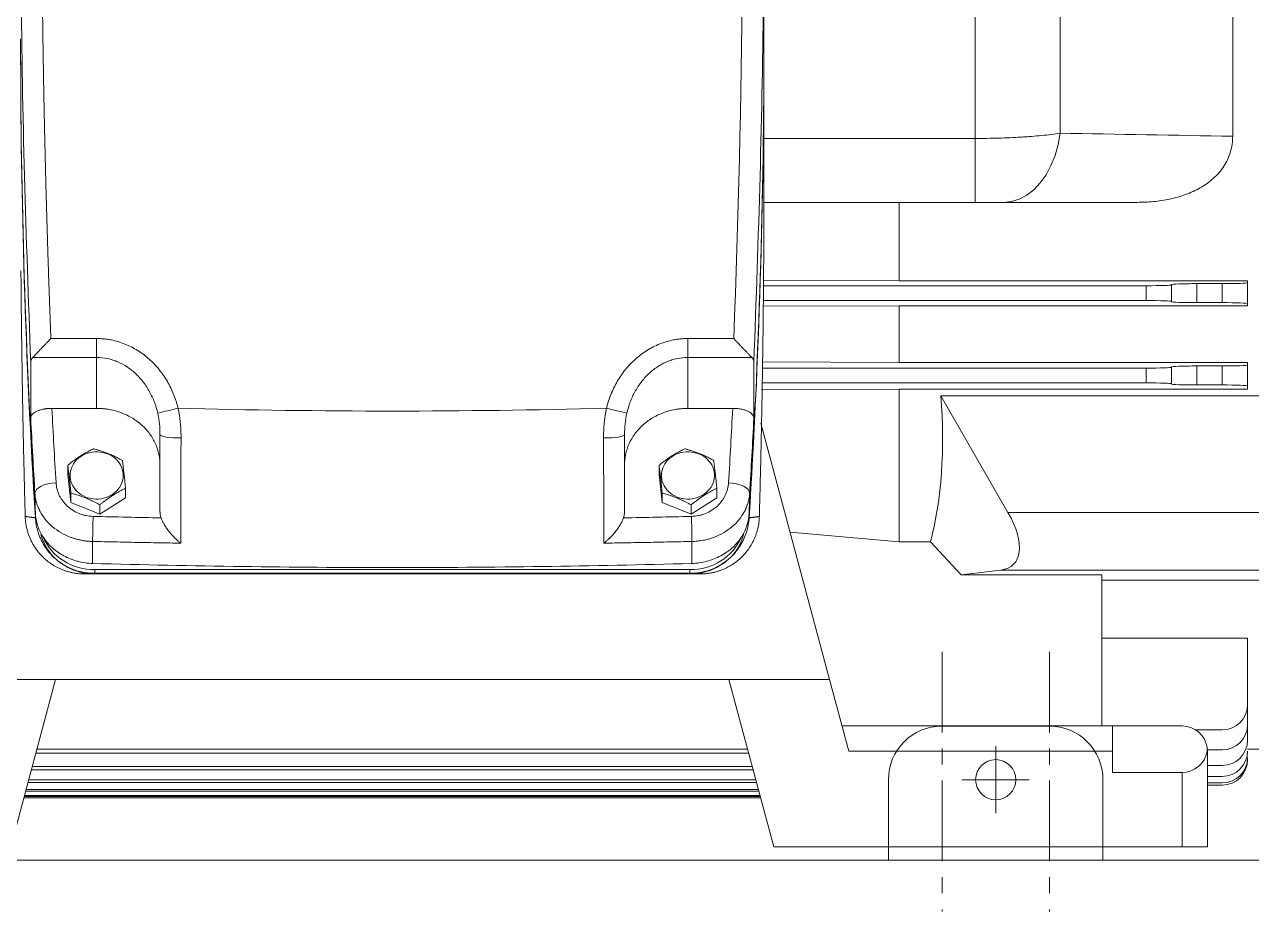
# Model space of a CAD drawing. Header units: millimetres. Extents: x -1229 to 6348, y -522 to 5252.
# Drawn here: x 664.9 to 955.4, y 1351 to 1561 of the extents above; entities that cross this region are included whole.
import ezdxf

# ---------------------------------------------------------------- set-up
doc = ezdxf.new("R2010")
doc.units = ezdxf.units.MM
doc.header["$LTSCALE"] = 25.4
doc.linetypes.add('CENTERX2', pattern=[0.8, 0.5, -0.1, 0.1, -0.1])
doc.layers.add('Centerline', color=5, linetype='CENTERX2', lineweight=5)

# ---------------------------------------------------------------- blocks, each defined once
blk = doc.blocks.new('HHI 365TS FRONT VIEW')
at = {"color": 7, "linetype": 'Continuous', "lineweight": 5}
for p, q in [((-261.66, 60.87), (-261.66, -60.87)), ((-241.59, 59.66), (-241.59, -59.66)), ((-200.72, 60.37), (-200.72, -60.37)), ((-311.7, -37.28), (-311.7, 2)), ((-311.7, -37.28), (-311.7, -38.2)), ((-311.7, -73.83), (-311.7, -38.2)), ((-311.7, -38.21), (-311.7, -38.2)), ((-261.66, -60.87), (-311.7, -60.87)), ((-261.66, -60.87), (-261.66, -76)), ((-311.71, -73.83), (-311.71, -79.69)), ((-311.71, -76), (-261.66, -76)), ((-279.7, -76), (-279.7, -94.6)), ((-311.84, -95.75), (-221.2, -95.75)), ((-279.7, -94.6), (-311.82, -94.49)), ((-197.2, -94.6), (-279.7, -94.6)), ((-221.2, -95.75), (-221.2, -99.25)), ((-215.2, -95.54), (-215.2, -95.46)), ((-215.2, -99.46), (-215.2, -95.54)), ((-209.2, -95.25), (-203.2, -95.25)), ((-209.2, -99.75), (-209.2, -95.25)), ((-203.2, -95.25), (-203.2, -99.75)), ((-197.2, -95.04), (-197.2, -94.6)), ((-197.2, -99.96), (-197.2, -95.04)), ((-311.93, -100.62), (-279.7, -100.51)), ((-221.2, -99.25), (-311.9, -99.25)), ((-279.7, -100.51), (-197.2, -100.51)), ((-279.7, -100.51), (-279.7, -113.91)), ((-215.2, -99.54), (-215.2, -99.46)), ((-203.2, -99.75), (-209.2, -99.75)), ((-197.2, -100.51), (-197.2, -99.96)), ((-480.53, -108.25), (-469.7, -108.25)), ((-469.7, -108.25), (-469.7, -112.75)), ((-329.7, -108.25), (-329.7, -112.75)), ((-329.7, -108.25), (-318.87, -108.25)), ((-484.82, -112.75), (-469.7, -112.75)), ((-469.7, -112.75), (-469.7, -124.79)), ((-329.7, -112.75), (-329.7, -124.79)), ((-314.58, -112.75), (-329.7, -112.75)), ((-485.31, -127.09), (-485.31, -113.86)), ((-314.09, -113.86), (-314.09, -127.09)), ((-312.18, -115.25), (-221.2, -115.25)), ((-279.7, -113.91), (-312.15, -113.8)), ((-197.2, -113.91), (-279.7, -113.91)), ((-221.2, -115.25), (-221.2, -118.75)), ((-215.2, -115.04), (-215.2, -114.96)), ((-215.2, -118.96), (-215.2, -115.04)), ((-209.2, -114.75), (-203.2, -114.75)), ((-209.2, -119.25), (-209.2, -114.75)), ((-203.2, -114.75), (-203.2, -119.25)), ((-197.2, -114.54), (-197.2, -113.91)), ((-197.2, -119.46), (-197.2, -114.54)), ((-221.2, -118.75), (-312.24, -118.75)), ((-215.2, -119.04), (-215.2, -118.96)), ((-312.27, -120.37), (-279.7, -120.24)), ((-279.7, -120.24), (-197.2, -120.24)), ((-279.7, -120.24), (-279.7, -156.38)), ((-269.82, -121.82), (-190.2, -121.82)), ((-253.92, -149.45), (-269.82, -121.82)), ((-203.2, -119.25), (-209.2, -119.25)), ((-197.2, -120.24), (-197.2, -119.46)), ((-469.7, -124.79), (-480.31, -124.79)), ((-329.7, -124.79), (-319.09, -124.79)), ((-312.41, -128.32), (-296.15, -189)), ((-476.54, -138.26), (-476.54, -140.47)), ((-336.54, -140.47), (-336.54, -138.26)), ((-476.54, -140.47), (-475.79, -147.1)), ((-335.79, -147.1), (-336.54, -140.47)), ((-475.79, -144.89), (-475.79, -147.1)), ((-462.86, -143.73), (-462.86, -145.94)), ((-335.79, -147.1), (-335.79, -144.89)), ((-322.86, -145.94), (-322.86, -143.73)), ((-475.79, -147.1), (-468.95, -149.84)), ((-468.95, -149.84), (-462.86, -145.94)), ((-468.95, -147.63), (-468.95, -149.84)), ((-328.95, -149.84), (-335.79, -147.1)), ((-322.86, -145.94), (-328.95, -149.84)), ((-328.95, -149.84), (-328.95, -147.63)), ((-194.2, -149.45), (-253.92, -149.45)), ((-305.5, -154.11), (-279.7, -156.38)), ((-279.7, -156.38), (-272.26, -156.38)), ((-272.26, -156.38), (-265.01, -164.24)), ((-476.73, -162.26), (-476.83, -162.26)), ((-322.57, -162.26), (-322.66, -162.26)), ((-470.15, -162.93), (-329.25, -162.93)), ((-470.15, -163.85), (-470.15, -162.93)), ((-329.25, -163.85), (-470.15, -163.85)), ((-470.14, -164), (-329.26, -164)), ((-329.25, -162.93), (-329.25, -163.85)), ((-265.01, -164.24), (-255.6, -163.08)), ((-265.01, -164.24), (-231.7, -164.24)), ((-255.6, -163.08), (-194.2, -163.08)), ((-231.7, -164.24), (-231.7, -200)), ((-190.2, -165.5), (-231.7, -165.5)), ((-197.2, -179.24), (-231.7, -179.24)), ((-197.2, -194.92), (-197.2, -179.24)), ((-503.25, -189), (-479.41, -189)), ((-479.41, -189), (-490.02, -228.6)), ((-479.41, -189), (-319.99, -189)), ((-319.99, -189), (-296.15, -189)), ((-309.38, -228.6), (-319.99, -189)), ((-296.15, -189), (-291.59, -206)), ((-197.2, -199.68), (-197.2, -194.92)), ((-293.2, -200), (-229.2, -200)), ((-229.2, -200), (-212.7, -200)), ((-229.2, -206), (-229.2, -200)), ((-197.2, -203.35), (-197.2, -199.68)), ((-209.2, -200.92), (-203.2, -200.92)), ((-483.84, -205.53), (-315.56, -205.53)), ((-291.59, -206), (-229.2, -206)), ((-229.2, -206), (-229.2, -211)), ((-206.7, -206), (-206.78, -206)), ((-206.71, -205.68), (-203.2, -205.68)), ((-206.7, -228.6), (-206.7, -206)), ((-197.2, -205.5), (-190.2, -205.5)), ((-484.09, -206.47), (-315.31, -206.47)), ((-485.14, -210.39), (-314.26, -210.39)), ((-484.93, -209.59), (-314.47, -209.59)), ((-229.2, -211), (-212.7, -211)), ((-212.7, -211), (-212.7, -228.6)), ((-206.7, -209.35), (-203.2, -209.35)), ((-206.7, -211.94), (-203.2, -211.94)), ((-485.94, -213.38), (-313.46, -213.38)), ((-485.78, -212.76), (-313.62, -212.76)), ((-206.7, -213.49), (-203.2, -213.49)), ((-206.7, -214), (-203.2, -214)), ((-486.91, -216.99), (-312.49, -216.99)), ((-486.91, -217), (-312.49, -217)), ((-486.82, -216.67), (-312.58, -216.67)), ((-486.77, -216.45), (-312.63, -216.45)), ((-486.5, -215.46), (-312.9, -215.46)), ((-486.39, -215.04), (-313.01, -215.04)), ((-212.7, -228.6), (-309.38, -228.6)), ((-212.7, -228.6), (-206.7, -228.6))]:
    blk.add_line(p, q, dxfattribs=at)
at = {"color": 7, "linetype": 'Continuous', "lineweight": 5, "flags": 128}
for points in [[(-241.59, -59.66), (-242.06, -62.34), (-242.78, -64.9), (-243.74, -67.29), (-244.91, -69.47), (-246.27, -71.38), (-247.8, -73), (-249.47, -74.29), (-251.24, -75.24), (-253.09, -75.81), (-254.97, -76)], [(-454.7, -131.02), (-454.6, -131.17), (-454.32, -131.32), (-453.86, -131.45), (-453.24, -131.57), (-452.49, -131.67), (-451.63, -131.74), (-450.69, -131.78), (-449.72, -131.8)], [(-349.68, -131.8), (-348.71, -131.78), (-347.77, -131.74), (-346.91, -131.67), (-346.16, -131.57), (-345.54, -131.45), (-345.08, -131.32), (-344.8, -131.17), (-344.7, -131.02)], [(-479.32, -142.39), (-480.29, -142.48), (-481.23, -142.65), (-482.09, -142.91), (-482.85, -143.23), (-483.47, -143.61), (-483.93, -144.03), (-484.21, -144.47), (-484.31, -144.93)], [(-315.09, -144.93), (-315.19, -144.47), (-315.47, -144.03), (-315.93, -143.61), (-316.55, -143.23), (-317.31, -142.91), (-318.17, -142.65), (-319.11, -142.48), (-320.08, -142.39)]]:
    blk.add_lwpolyline(points, dxfattribs=at)
at = {"color": 7, "linetype": 'Continuous', "lineweight": 5}
for centre, radius, start, end in [((1326.48, -37.27), 1814.18, 180.00028, 183.55318), ((-2125.88, -37.27), 1814.18, 356.44682, 359.99972), ((1326.48, -38.19), 1814.18, 180.00029, 183.55496), ((-2125.88, -38.19), 1814.18, 356.44504, 359.99971), ((-339.32, -580.34), 468.95, 103.705, 104.3118), ((-460.08, -580.34), 468.95, 75.6882, 76.295), ((1327.45, -34.01), 1815.15, 182.93936, 183.50341), ((-2126.85, -34.01), 1815.15, 356.49659, 357.06064), ((-138.8, -160.75), 331.89, 178.2068, 179.2319), ((-660.6, -160.75), 331.89, 0.7681, 1.7932), ((-471.48, -151.73), 11.77, 194.3519, 243.4807), ((-470.55, -149.97), 12.97, 203.4485, 271.7654), ((-328.85, -149.97), 12.97, 268.2346, 336.5515), ((-327.79, -151.83), 11.62, 296.1874, 345.6723), ((-470.19, -149.58), 14.27, 242.6919, 270.156), ((-329.21, -149.58), 14.27, 269.844, 297.3081), ((-203.2, -194.92), 6, 270, 0), ((-212.7, -206), 6, 9.5941, 90), ((-203.2, -199.68), 6, 270, 0), ((-209.2, -206.92), 6, 90, 92.7881), ((-203.2, -203.35), 6, 270, 0), ((-212.7, -205), 6, 270, 350.4059), ((-212.7, -206), 6, 0, 9.5941), ((-203.2, -205.94), 6, 270, 0), ((-203.2, -207.49), 6, 270, 0), ((-203.2, -208), 6, 270, 0)]:
    blk.add_arc(centre, radius, start, end, dxfattribs=at)
for centre, major_axis, ratio, start_param, end_param in [((-221.2, -95.54), (6, 0), 0.034921, 4.712389, 6.283185), ((-209.2, -95.46), (6, 0), 0.034921, 1.570796, 3.141593), ((-203.2, -95.04), (6, 0), 0.034921, 4.712389, 6.283185), ((-221.2, -99.46), (6, 0), 0.034921, 0, 1.570796), ((-209.2, -99.54), (6, 0), 0.034921, 3.141593, 4.712389), ((-203.2, -99.96), (6, 0), 0.034921, 0, 1.570796), ((-221.2, -115.04), (6, 0), 0.034921, 4.712389, 6.283185), ((-209.2, -114.96), (6, 0), 0.034921, 1.570796, 3.141593), ((-203.2, -114.54), (6, 0), 0.034921, 4.712389, 6.283185), ((-221.2, -118.96), (6, 0), 0.034921, 0, 1.570796), ((-209.2, -119.04), (6, 0), 0.034921, 3.141593, 4.712389), ((-474.91, 0), (-186.25, 186.25), 0.466308, 3.411279, 3.64152), ((-203.2, -119.46), (6, 0), 0.034921, 0, 1.570796), ((-266.21, -148.14), (-13.59, 13.59), 0.466308, 2.792527, 4.18879)]:
    blk.add_ellipse(centre, major_axis=major_axis, ratio=ratio, start_param=start_param, end_param=end_param, dxfattribs=at)
for points, knots in [([(-482.04, 62.05), (-482.07, 60.66), (-482.13, 57.87), (-482.22, 53.69), (-482.29, 49.5), (-482.36, 45.31), (-482.43, 41.12), (-482.48, 36.92), (-482.53, 32.71), (-482.58, 28.51), (-482.61, 24.29), (-482.64, 20.08), (-482.67, 15.86), (-482.68, 11.63), (-482.7, 7.41), (-482.7, 3.17), (-482.7, -1.06), (-482.69, -5.3), (-482.67, -9.55), (-482.65, -13.8), (-482.63, -18.05), (-482.59, -22.31), (-482.55, -26.57), (-482.5, -30.83), (-482.45, -35.1), (-482.39, -39.37), (-482.32, -43.65), (-482.25, -47.93), (-482.17, -52.21), (-482.08, -56.5), (-481.99, -60.79), (-481.89, -65.09), (-481.78, -69.39), (-481.67, -73.69), (-481.55, -78), (-481.42, -82.31), (-481.29, -86.62), (-481.15, -90.94), (-481.01, -95.26), (-480.85, -99.59), (-480.7, -103.92), (-480.59, -106.81), (-480.53, -108.25)], [0, 0, 0, 0, 0.024589, 0.049198, 0.073828, 0.098478, 0.123148, 0.147839, 0.172551, 0.197284, 0.222037, 0.246811, 0.271606, 0.296422, 0.321258, 0.346116, 0.370995, 0.395895, 0.420817, 0.44576, 0.470724, 0.495709, 0.520716, 0.545744, 0.570794, 0.595866, 0.620959, 0.646074, 0.671211, 0.69637, 0.72155, 0.746753, 0.771978, 0.797224, 0.822493, 0.847784, 0.873098, 0.898433, 0.923791, 0.949172, 0.974575, 1, 1, 1, 1]), ([(-485.31, -113.86), (-485.84, -99.16), (-486.9, -69.81), (-487.63, -31.18), (-487.62, -7.27), (-487.62, 2)], [0, 0, 0, 0, 0.380367, 0.759806, 1, 1, 1, 1]), ([(-311.78, 2), (-311.78, -7.27), (-311.77, -31.18), (-312.5, -69.81), (-313.56, -99.16), (-314.09, -113.86)], [0, 0, 0, 0, 0.240194, 0.619633, 1, 1, 1, 1]), ([(-241.59, -59.66), (-242.95, -59.85), (-244.41, -60.03), (-246.73, -60.25), (-247.53, -60.32), (-248.76, -60.42), (-249.17, -60.45), (-250.02, -60.5), (-250.45, -60.53), (-252.6, -60.66), (-254.36, -60.74), (-257.06, -60.82), (-257.97, -60.84), (-259.35, -60.86), (-259.82, -60.86), (-260.74, -60.87), (-261.2, -60.87), (-261.66, -60.87)], [0, 0, 0, 0, 0.25, 0.25, 0.375, 0.375, 0.4375, 0.4375, 0.5, 0.5, 0.75, 0.75, 0.875, 0.875, 0.9375, 0.9375, 1, 1, 1, 1]), ([(-200.72, -60.37), (-200.72, -61.63), (-200.9, -62.86), (-201.42, -64.65), (-201.64, -65.24), (-202.17, -66.38), (-202.47, -66.92), (-203.15, -67.97), (-203.53, -68.47), (-204.36, -69.44), (-204.8, -69.89), (-205.75, -70.74), (-206.24, -71.14), (-207.28, -71.88), (-207.83, -72.23), (-209.5, -73.18), (-210.67, -73.71), (-212.48, -74.37), (-213.1, -74.57), (-214.35, -74.93), (-214.99, -75.09), (-216.89, -75.49), (-218.17, -75.69), (-220.76, -75.94), (-222.06, -76), (-223.37, -76)], [0, 0, 0, 0, 0.125, 0.125, 0.1875, 0.1875, 0.25, 0.25, 0.3125, 0.3125, 0.375, 0.375, 0.4375, 0.4375, 0.5, 0.5, 0.625, 0.625, 0.6875, 0.6875, 0.75, 0.75, 0.875, 0.875, 1, 1, 1, 1]), ([(-261.66, -76), (-261.36, -76), (-261.05, -76), (-260.43, -76), (-260.13, -76), (-259.23, -76), (-258.64, -76), (-257.78, -76), (-257.5, -76), (-256.95, -76), (-256.68, -76), (-255.91, -76), (-255.43, -76), (-254.97, -76)], [0, 0, 0, 0, 0.125, 0.125, 0.25, 0.25, 0.5, 0.5, 0.625, 0.625, 0.75, 0.75, 1, 1, 1, 1]), ([(-311.78, -92.21), (-311.78, -92.08), (-311.78, -91.81), (-311.77, -91.41), (-311.77, -91.02), (-311.77, -90.62), (-311.76, -90.22), (-311.76, -89.83), (-311.76, -89.44), (-311.76, -89.05), (-311.75, -88.2), (-311.74, -86.92), (-311.73, -85.26), (-311.72, -83.68), (-311.72, -82.51), (-311.71, -81.68), (-311.71, -81.15), (-311.71, -80.64), (-311.71, -80.15), (-311.71, -79.84), (-311.71, -79.69)], [0, 0, 0, 0, 0.027787, 0.055517, 0.083207, 0.110875, 0.138537, 0.166211, 0.193913, 0.221661, 0.249471, 0.374489, 0.499609, 0.624213, 0.748904, 0.79922, 0.849385, 0.899503, 0.949674, 1, 1, 1, 1]), ([(-487.62, -92.21), (-487.61, -93.97), (-487.58, -97.43), (-487.53, -102.57), (-487.47, -107.57), (-487.4, -112.44), (-487.33, -117.18), (-487.25, -121.79), (-487.17, -126.26), (-487.09, -130.61), (-487, -134.82), (-486.9, -138.9), (-486.81, -142.84), (-486.71, -146.66), (-486.64, -149.16), (-486.61, -150.38)], [0, 0, 0, 0, 0.0905392, 0.1788091, 0.2648095, 0.3485407, 0.4300025, 0.5091949, 0.586118, 0.6607717, 0.7331561, 0.8032711, 0.8711167, 0.936693, 1, 1, 1, 1]), ([(-312.79, -150.38), (-312.74, -148.6), (-312.64, -144.93), (-312.51, -139.29), (-312.37, -133.38), (-312.24, -127.19), (-312.13, -120.73), (-312.02, -113.99), (-311.92, -106.97), (-311.84, -99.68), (-311.8, -94.73), (-311.78, -92.21)], [0, 0, 0, 0, 0.092172, 0.189078, 0.29072, 0.397096, 0.508207, 0.624053, 0.744634, 0.86995, 1, 1, 1, 1]), ([(-484.82, -112.75), (-484.79, -112.72), (-484.74, -112.66), (-484.65, -112.56), (-484.55, -112.46), (-484.45, -112.35), (-484.34, -112.24), (-484.22, -112.11), (-484.1, -111.98), (-483.86, -111.73), (-483.47, -111.33), (-483.02, -110.85), (-482.63, -110.44), (-482.36, -110.16), (-482.06, -109.84), (-481.7, -109.47), (-481.28, -109.03), (-480.87, -108.61), (-480.64, -108.36), (-480.53, -108.25)], [0, 0, 0, 0, 0.028474, 0.057735, 0.08779, 0.118643, 0.150297, 0.182752, 0.216006, 0.250056, 0.366393, 0.49983, 0.558623, 0.624858, 0.67668, 0.750131, 0.852299, 0.935368, 1, 1, 1, 1]), ([(-469.7, -108.25), (-469.56, -108.25), (-469.27, -108.26), (-468.84, -108.27), (-468.41, -108.3), (-467.98, -108.33), (-467.56, -108.38), (-467.13, -108.44), (-466.71, -108.5), (-465.86, -108.66), (-464.61, -108.96), (-463, -109.52), (-461.44, -110.23), (-459.46, -111.35), (-457.18, -113.07), (-455.22, -115.14), (-453.86, -116.97), (-452.94, -118.41), (-452.14, -119.92), (-451.57, -121.22), (-451.16, -122.29), (-450.89, -123.09), (-450.64, -123.91), (-450.5, -124.47), (-450.42, -124.74)], [0, 0, 0, 0, 0.015729, 0.031439, 0.047139, 0.062837, 0.078543, 0.094267, 0.110016, 0.125801, 0.188354, 0.251257, 0.313185, 0.375612, 0.50092, 0.625007, 0.687376, 0.750328, 0.812396, 0.874961, 0.906102, 0.937296, 0.968583, 1, 1, 1, 1]), ([(-348.98, -124.74), (-348.94, -124.58), (-348.86, -124.27), (-348.72, -123.79), (-348.58, -123.32), (-348.43, -122.86), (-348.27, -122.39), (-348.11, -121.93), (-347.78, -121.1), (-347.25, -119.91), (-346.45, -118.4), (-345.54, -116.96), (-344.17, -115.13), (-342.21, -113.06), (-339.92, -111.34), (-337.94, -110.22), (-336.38, -109.51), (-334.76, -108.96), (-333.37, -108.62), (-332.25, -108.43), (-331.4, -108.33), (-330.55, -108.26), (-329.98, -108.26), (-329.7, -108.25)], [0, 0, 0, 0, 0.018026, 0.036007, 0.05395, 0.071861, 0.089749, 0.10762, 0.125482, 0.187991, 0.250069, 0.313006, 0.375419, 0.500013, 0.625228, 0.687824, 0.74996, 0.812681, 0.875097, 0.906398, 0.937601, 0.968778, 1, 1, 1, 1]), ([(-318.87, -108.25), (-318.81, -108.31), (-318.68, -108.45), (-318.47, -108.67), (-318.23, -108.92), (-317.95, -109.21), (-317.64, -109.53), (-317.34, -109.84), (-317.04, -110.16), (-316.77, -110.44), (-316.38, -110.85), (-315.93, -111.33), (-315.49, -111.78), (-315.18, -112.11), (-314.95, -112.35), (-314.75, -112.57), (-314.64, -112.69), (-314.58, -112.75)], [0, 0, 0, 0, 0.036606, 0.079757, 0.129594, 0.186261, 0.249902, 0.323351, 0.375179, 0.441409, 0.50021, 0.633643, 0.74999, 0.81728, 0.881377, 0.942274, 1, 1, 1, 1]), ([(-485.31, -113.86), (-485.31, -113.83), (-485.31, -113.75), (-485.3, -113.63), (-485.26, -113.47), (-485.19, -113.28), (-485.09, -113.08), (-484.96, -112.9), (-484.86, -112.79), (-484.82, -112.75)], [0, 0, 0, 0, 0.079852, 0.189196, 0.329194, 0.501172, 0.694806, 0.861589, 1, 1, 1, 1]), ([(-469.7, -112.75), (-468.84, -112.75), (-467.98, -112.83), (-466.72, -113.1), (-466.3, -113.21), (-465.47, -113.47), (-465.07, -113.62), (-463.89, -114.12), (-463.13, -114.53), (-462.04, -115.25), (-461.69, -115.52), (-461, -116.07), (-460.67, -116.36), (-459.72, -117.27), (-459.14, -117.92), (-458.34, -118.98), (-458.08, -119.35), (-457.59, -120.1), (-457.36, -120.49), (-456.72, -121.68), (-456.34, -122.5), (-455.71, -124.18), (-455.45, -125.05), (-455.24, -125.94)], [0, 0, 0, 0, 0.125, 0.125, 0.1875, 0.1875, 0.25, 0.25, 0.375, 0.375, 0.4375, 0.4375, 0.5, 0.5, 0.625, 0.625, 0.6875, 0.6875, 0.75, 0.75, 0.875, 0.875, 1, 1, 1, 1]), ([(-344.16, -125.94), (-343.95, -125.05), (-343.69, -124.17), (-343.05, -122.48), (-342.68, -121.67), (-341.82, -120.09), (-341.33, -119.33), (-340.25, -117.91), (-339.67, -117.25), (-338.71, -116.34), (-338.38, -116.05), (-337.69, -115.5), (-337.34, -115.24), (-336.26, -114.52), (-335.5, -114.11), (-334.3, -113.6), (-333.89, -113.45), (-333.07, -113.2), (-332.66, -113.09), (-331.41, -112.83), (-330.56, -112.75), (-329.7, -112.75)], [0, 0, 0, 0, 0.125, 0.125, 0.25, 0.25, 0.375, 0.375, 0.5, 0.5, 0.5625, 0.5625, 0.625, 0.625, 0.75, 0.75, 0.8125, 0.8125, 0.875, 0.875, 1, 1, 1, 1]), ([(-314.09, -113.86), (-314.14, -113.54), (-314.21, -113.16), (-314.53, -112.81), (-314.58, -112.75)], [0, 0, 0, 0, 0.824702, 1, 1, 1, 1]), ([(-480.31, -124.79), (-480.38, -124.79), (-480.54, -124.79), (-480.76, -124.8), (-480.97, -124.81), (-481.16, -124.82), (-481.35, -124.84), (-481.52, -124.85), (-481.69, -124.88), (-481.84, -124.9), (-481.98, -124.92), (-482.11, -124.94), (-482.51, -125.01), (-483.12, -125.17), (-483.75, -125.4), (-484.16, -125.61), (-484.43, -125.78), (-484.67, -125.95), (-484.87, -126.13), (-485.03, -126.32), (-485.16, -126.51), (-485.25, -126.7), (-485.3, -126.89), (-485.31, -127.02), (-485.31, -127.09)], [0, 0, 0, 0, 0.029467, 0.057598, 0.084395, 0.109856, 0.133981, 0.156772, 0.178227, 0.198347, 0.217131, 0.23458, 0.250694, 0.381418, 0.500099, 0.558329, 0.615886, 0.67277, 0.728984, 0.784526, 0.839398, 0.8936, 0.947134, 1, 1, 1, 1]), ([(-469.7, -124.79), (-469.57, -124.79), (-469.31, -124.79), (-468.92, -124.8), (-468.52, -124.83), (-468.13, -124.86), (-467.75, -124.9), (-467.36, -124.95), (-466.62, -125.06), (-465.55, -125.28), (-464.15, -125.71), (-462.79, -126.26), (-461.02, -127.17), (-459.02, -128.62), (-457.39, -130.4), (-456.36, -131.97), (-455.74, -133.18), (-455.26, -134.42), (-454.99, -135.46), (-454.84, -136.28), (-454.76, -136.89), (-454.71, -137.5), (-454.7, -137.9), (-454.7, -138.11)], [0, 0, 0, 0, 0.016678, 0.033329, 0.049963, 0.066593, 0.083229, 0.099883, 0.116567, 0.178319, 0.240093, 0.304419, 0.368767, 0.500003, 0.63124, 0.695566, 0.759914, 0.821666, 0.88344, 0.912606, 0.941714, 0.970825, 1, 1, 1, 1]), ([(-450.42, -124.74), (-450.39, -124.9), (-450.32, -125.22), (-450.23, -125.7), (-450.15, -126.18), (-450.07, -126.67), (-450.01, -127.17), (-449.94, -127.67), (-449.89, -128.17), (-449.84, -128.68), (-449.8, -129.19), (-449.77, -129.7), (-449.75, -130.22), (-449.73, -130.74), (-449.72, -131.27), (-449.72, -131.62), (-449.72, -131.8)], [0, 0, 0, 0, 0.0681279, 0.1366894, 0.2057045, 0.2751928, 0.3451731, 0.415664, 0.4866833, 0.5582484, 0.6303761, 0.7030826, 0.7763834, 0.8502938, 0.924828, 1, 1, 1, 1]), ([(-348.98, -124.74), (-365.88, -125.2), (-382.79, -125.43), (-416.62, -125.43), (-433.53, -125.2), (-450.42, -124.74)], [0, 0, 0, 0, 0.5, 0.5, 1, 1, 1, 1]), ([(-349.68, -131.8), (-349.68, -131.62), (-349.68, -131.27), (-349.67, -130.74), (-349.65, -130.22), (-349.63, -129.7), (-349.6, -129.19), (-349.56, -128.68), (-349.51, -128.17), (-349.46, -127.67), (-349.39, -127.17), (-349.33, -126.67), (-349.25, -126.18), (-349.17, -125.7), (-349.08, -125.22), (-349.01, -124.9), (-348.98, -124.74)], [0, 0, 0, 0, 0.075172, 0.149706, 0.223616, 0.296917, 0.369623, 0.44175, 0.513316, 0.584335, 0.654826, 0.724806, 0.794295, 0.86331, 0.931872, 1, 1, 1, 1]), ([(-329.7, -124.79), (-329.83, -124.79), (-330.09, -124.79), (-330.48, -124.8), (-330.88, -124.83), (-331.27, -124.86), (-331.65, -124.9), (-332.04, -124.95), (-332.78, -125.06), (-333.85, -125.28), (-335.25, -125.71), (-336.61, -126.26), (-338.38, -127.17), (-340.38, -128.62), (-342.01, -130.4), (-343.04, -131.97), (-343.66, -133.18), (-344.14, -134.42), (-344.41, -135.46), (-344.56, -136.28), (-344.64, -136.89), (-344.69, -137.5), (-344.7, -137.9), (-344.7, -138.11)], [0, 0, 0, 0, 0.016678, 0.033329, 0.049963, 0.066593, 0.083229, 0.099883, 0.116567, 0.178319, 0.240093, 0.304419, 0.368767, 0.500003, 0.63124, 0.695566, 0.759914, 0.821666, 0.88344, 0.912606, 0.941714, 0.970825, 1, 1, 1, 1]), ([(-314.09, -127.09), (-314.09, -126.93), (-314.12, -126.78), (-314.21, -126.56), (-314.25, -126.49), (-314.35, -126.35), (-314.41, -126.28), (-314.59, -126.07), (-314.75, -125.93), (-315.11, -125.68), (-315.32, -125.57), (-315.78, -125.35), (-316.04, -125.26), (-316.58, -125.09), (-316.87, -125.02), (-317.47, -124.9), (-317.79, -124.86), (-318.44, -124.8), (-318.76, -124.79), (-319.09, -124.79)], [0, 0, 0, 0, 0.125, 0.125, 0.1875, 0.1875, 0.25, 0.25, 0.375, 0.375, 0.5, 0.5, 0.625, 0.625, 0.75, 0.75, 0.875, 0.875, 1, 1, 1, 1]), ([(-454.7, -131.02), (-454.7, -132.68), (-454.7, -134.31), (-454.7, -137.5), (-454.7, -139.06), (-454.7, -141.36), (-454.7, -142.11), (-454.7, -143.6), (-454.7, -144.34), (-454.7, -146.49), (-454.7, -147.86), (-454.7, -149.16)], [0, 0, 0, 0, 0.25, 0.25, 0.5, 0.5, 0.625, 0.625, 0.75, 0.75, 1, 1, 1, 1]), ([(-449.72, -131.8), (-449.72, -132.03), (-449.72, -132.48), (-449.72, -133.15), (-449.73, -133.81), (-449.73, -134.45), (-449.73, -135.09), (-449.73, -135.71), (-449.73, -136.31), (-449.74, -136.91), (-449.74, -137.49), (-449.74, -138.05), (-449.74, -138.61), (-449.74, -139.15), (-449.74, -139.67), (-449.75, -140.18), (-449.75, -140.68), (-449.75, -141.17), (-449.75, -141.64), (-449.75, -142.1), (-449.75, -142.54), (-449.75, -142.97), (-449.75, -143.39), (-449.76, -143.79), (-449.76, -144.18), (-449.76, -144.56), (-449.76, -144.93), (-449.76, -145.62), (-449.76, -146.64), (-449.77, -147.95), (-449.77, -149.22), (-449.78, -150.44), (-449.78, -151.61), (-449.78, -152.72), (-449.79, -153.79), (-449.79, -154.81), (-449.79, -155.79), (-449.79, -156.41), (-449.79, -156.71)], [0, 0, 0, 0, 0.0242025, 0.0480365, 0.0714961, 0.0945757, 0.1172701, 0.1395743, 0.1614837, 0.1829939, 0.2041007, 0.2248003, 0.2450891, 0.2649636, 0.2844209, 0.303458, 0.3220722, 0.3402611, 0.3580225, 0.3753543, 0.3922547, 0.408722, 0.4247546, 0.4403512, 0.4555107, 0.4702319, 0.4845139, 0.4983559, 0.5524895, 0.6058088, 0.6582835, 0.709886, 0.7605915, 0.8103785, 0.8592277, 0.9071231, 0.9540509, 1, 1, 1, 1]), ([(-349.61, -156.71), (-349.61, -156.55), (-349.61, -156.23), (-349.61, -155.74), (-349.61, -155.24), (-349.61, -154.72), (-349.61, -154.19), (-349.62, -153.64), (-349.62, -153.09), (-349.62, -152.52), (-349.62, -151.93), (-349.62, -151.33), (-349.62, -150.72), (-349.63, -150.1), (-349.63, -149.46), (-349.63, -148.8), (-349.63, -148.14), (-349.63, -147.46), (-349.64, -146.77), (-349.64, -146.06), (-349.64, -145.37), (-349.64, -144.67), (-349.64, -143.96), (-349.65, -143.2), (-349.65, -142.4), (-349.65, -141.55), (-349.65, -140.65), (-349.66, -139.7), (-349.66, -138.71), (-349.66, -137.67), (-349.66, -136.59), (-349.67, -135.45), (-349.67, -134.28), (-349.68, -133.05), (-349.68, -132.22), (-349.68, -131.8)], [0, 0, 0, 0, 0.023952, 0.048174, 0.072663, 0.097418, 0.122438, 0.14772, 0.173262, 0.199062, 0.225118, 0.251427, 0.277985, 0.30479, 0.331839, 0.359127, 0.386652, 0.414409, 0.442393, 0.470601, 0.499028, 0.525217, 0.55293, 0.58216, 0.612901, 0.645141, 0.67887, 0.714072, 0.750732, 0.78883, 0.828343, 0.869247, 0.911513, 0.955109, 1, 1, 1, 1]), ([(-344.7, -149.16), (-344.7, -147.86), (-344.7, -146.49), (-344.7, -144.34), (-344.7, -143.6), (-344.7, -142.11), (-344.7, -141.36), (-344.7, -139.06), (-344.7, -137.5), (-344.7, -134.31), (-344.7, -132.68), (-344.7, -131.02)], [0, 0, 0, 0, 0.25, 0.25, 0.375, 0.375, 0.5, 0.5, 0.75, 0.75, 1, 1, 1, 1]), ([(-476.54, -138.26), (-476.44, -138.18), (-476.23, -138.01), (-475.93, -137.77), (-475.62, -137.54), (-475.33, -137.32), (-474.88, -136.98), (-474.27, -136.55), (-473.5, -136.04), (-472.73, -135.56), (-472.05, -135.18), (-471.47, -134.87), (-470.96, -134.61), (-470.63, -134.45), (-470.45, -134.36)], [0, 0, 0, 0, 0.0526884, 0.1040362, 0.1540703, 0.2028197, 0.250316, 0.3772841, 0.5009457, 0.6239048, 0.7503101, 0.8299356, 0.9131211, 1, 1, 1, 1]), ([(-463.95, -142.97), (-464.29, -143.64), (-464.78, -144.25), (-465.98, -145.25), (-466.69, -145.65), (-468.24, -146.17), (-469.07, -146.29), (-470.71, -146.24), (-471.53, -146.08), (-473.04, -145.48), (-473.72, -145.04), (-474.85, -143.98), (-475.3, -143.34), (-475.88, -141.97), (-476.02, -141.24), (-475.97, -139.77), (-475.78, -139.05), (-475.11, -137.71), (-474.62, -137.1), (-473.42, -136.1), (-472.71, -135.7), (-471.16, -135.19), (-470.33, -135.06), (-468.69, -135.11), (-467.87, -135.27), (-466.36, -135.87), (-465.68, -136.31), (-464.55, -137.37), (-464.1, -138.01), (-463.52, -139.38), (-463.38, -140.11), (-463.43, -141.58), (-463.62, -142.3), (-463.95, -142.97)], [0, 0, 0, 0, 0.0625, 0.0625, 0.125, 0.125, 0.1875, 0.1875, 0.25, 0.25, 0.3125, 0.3125, 0.375, 0.375, 0.4375, 0.4375, 0.5, 0.5, 0.5625, 0.5625, 0.625, 0.625, 0.6875, 0.6875, 0.75, 0.75, 0.8125, 0.8125, 0.875, 0.875, 0.9375, 0.9375, 1, 1, 1, 1]), ([(-470.45, -134.36), (-470.34, -134.39), (-470.1, -134.45), (-469.76, -134.55), (-469.42, -134.65), (-469.09, -134.74), (-468.58, -134.9), (-467.89, -135.13), (-467.03, -135.46), (-466.16, -135.82), (-465.4, -136.18), (-464.74, -136.5), (-464.18, -136.79), (-463.8, -137), (-463.61, -137.1)], [0, 0, 0, 0, 0.052814, 0.104281, 0.154429, 0.203288, 0.250888, 0.377157, 0.500152, 0.623874, 0.751084, 0.830471, 0.913399, 1, 1, 1, 1]), ([(-336.54, -138.26), (-336.44, -138.18), (-336.23, -138.01), (-335.93, -137.77), (-335.62, -137.54), (-335.33, -137.32), (-334.88, -136.98), (-334.27, -136.55), (-333.5, -136.04), (-332.73, -135.56), (-332.05, -135.18), (-331.47, -134.87), (-330.96, -134.61), (-330.63, -134.45), (-330.45, -134.36)], [0, 0, 0, 0, 0.052688, 0.104036, 0.15407, 0.20282, 0.250316, 0.377284, 0.500946, 0.623905, 0.75031, 0.829936, 0.913121, 1, 1, 1, 1]), ([(-323.95, -142.97), (-324.29, -143.64), (-324.78, -144.25), (-325.98, -145.25), (-326.69, -145.65), (-328.24, -146.17), (-329.07, -146.29), (-330.71, -146.24), (-331.53, -146.08), (-333.04, -145.48), (-333.72, -145.04), (-334.85, -143.98), (-335.3, -143.34), (-335.88, -141.97), (-336.02, -141.24), (-335.97, -139.77), (-335.78, -139.05), (-335.11, -137.71), (-334.62, -137.1), (-333.42, -136.1), (-332.71, -135.7), (-331.16, -135.19), (-330.33, -135.06), (-328.69, -135.11), (-327.87, -135.27), (-326.36, -135.87), (-325.68, -136.31), (-324.55, -137.37), (-324.1, -138.01), (-323.52, -139.38), (-323.38, -140.11), (-323.43, -141.58), (-323.62, -142.3), (-323.95, -142.97)], [0, 0, 0, 0, 0.0625, 0.0625, 0.125, 0.125, 0.1875, 0.1875, 0.25, 0.25, 0.3125, 0.3125, 0.375, 0.375, 0.4375, 0.4375, 0.5, 0.5, 0.5625, 0.5625, 0.625, 0.625, 0.6875, 0.6875, 0.75, 0.75, 0.8125, 0.8125, 0.875, 0.875, 0.9375, 0.9375, 1, 1, 1, 1]), ([(-330.45, -134.36), (-330.34, -134.39), (-330.1, -134.45), (-329.76, -134.55), (-329.42, -134.65), (-329.09, -134.74), (-328.58, -134.9), (-327.89, -135.13), (-327.03, -135.46), (-326.16, -135.82), (-325.4, -136.18), (-324.74, -136.5), (-324.18, -136.79), (-323.8, -137), (-323.61, -137.1)], [0, 0, 0, 0, 0.052814, 0.104281, 0.154429, 0.203288, 0.250888, 0.377157, 0.500152, 0.623874, 0.751084, 0.830471, 0.913399, 1, 1, 1, 1]), ([(-475.79, -144.89), (-475.8, -144.76), (-475.83, -144.5), (-475.87, -144.12), (-475.9, -143.76), (-475.94, -143.4), (-476, -142.86), (-476.07, -142.15), (-476.17, -141.3), (-476.26, -140.48), (-476.35, -139.79), (-476.42, -139.22), (-476.48, -138.74), (-476.52, -138.42), (-476.54, -138.26)], [0, 0, 0, 0, 0.052688, 0.104036, 0.15407, 0.20282, 0.250316, 0.377284, 0.500946, 0.623905, 0.75031, 0.829936, 0.913121, 1, 1, 1, 1]), ([(-463.61, -137.1), (-463.6, -137.2), (-463.57, -137.39), (-463.53, -137.68), (-463.5, -137.97), (-463.46, -138.26), (-463.4, -138.7), (-463.33, -139.33), (-463.23, -140.15), (-463.14, -141), (-463.05, -141.78), (-462.98, -142.48), (-462.92, -143.09), (-462.88, -143.52), (-462.86, -143.73)], [0, 0, 0, 0, 0.052688, 0.104036, 0.15407, 0.20282, 0.250316, 0.377284, 0.500946, 0.623905, 0.75031, 0.829936, 0.913121, 1, 1, 1, 1]), ([(-335.79, -144.89), (-335.8, -144.76), (-335.83, -144.5), (-335.87, -144.12), (-335.9, -143.76), (-335.94, -143.4), (-336, -142.86), (-336.07, -142.15), (-336.17, -141.3), (-336.26, -140.48), (-336.35, -139.79), (-336.42, -139.22), (-336.48, -138.74), (-336.52, -138.42), (-336.54, -138.26)], [0, 0, 0, 0, 0.052688, 0.104036, 0.15407, 0.20282, 0.250316, 0.377284, 0.500946, 0.623905, 0.75031, 0.829936, 0.913121, 1, 1, 1, 1]), ([(-323.61, -137.1), (-323.6, -137.2), (-323.57, -137.39), (-323.53, -137.68), (-323.5, -137.97), (-323.46, -138.26), (-323.4, -138.7), (-323.33, -139.33), (-323.23, -140.15), (-323.14, -141), (-323.05, -141.78), (-322.98, -142.48), (-322.92, -143.09), (-322.88, -143.52), (-322.86, -143.73)], [0, 0, 0, 0, 0.052688, 0.104036, 0.15407, 0.20282, 0.250316, 0.377284, 0.500946, 0.623905, 0.75031, 0.829936, 0.913121, 1, 1, 1, 1]), ([(-484.31, -144.93), (-484.29, -145.82), (-484.27, -146.67), (-484.24, -147.88), (-484.23, -148.26), (-484.22, -149.01), (-484.22, -149.37), (-484.21, -149.71)], [0, 0, 0, 0, 0.5, 0.5, 0.75, 0.75, 1, 1, 1, 1]), ([(-470.66, -156.3), (-470.78, -156.3), (-471.03, -156.29), (-471.41, -156.27), (-471.78, -156.24), (-472.15, -156.2), (-472.53, -156.16), (-472.9, -156.1), (-473.27, -156.03), (-473.64, -155.96), (-474.01, -155.88), (-474.37, -155.79), (-474.73, -155.69), (-475.09, -155.58), (-475.44, -155.47), (-476.48, -155.1), (-478.15, -154.32), (-480.18, -152.89), (-481.87, -151.17), (-482.94, -149.55), (-483.58, -148.17), (-483.88, -147.3), (-484.07, -146.59), (-484.18, -146.05), (-484.26, -145.5), (-484.29, -145.12), (-484.31, -144.93)], [0, 0, 0, 0, 0.017694, 0.035443, 0.053241, 0.07108, 0.088954, 0.106855, 0.124776, 0.14271, 0.160648, 0.178585, 0.196511, 0.21442, 0.232304, 0.250157, 0.3744, 0.499809, 0.623071, 0.749374, 0.810828, 0.874267, 0.903907, 0.934807, 0.966872, 1, 1, 1, 1]), ([(-470.52, -150.37), (-471.1, -150.35), (-471.67, -150.29), (-472.51, -150.12), (-472.79, -150.05), (-473.33, -149.88), (-473.61, -149.79), (-474.39, -149.47), (-474.89, -149.22), (-475.83, -148.63), (-476.27, -148.29), (-477.06, -147.55), (-477.42, -147.15), (-477.9, -146.51), (-478.04, -146.28), (-478.31, -145.83), (-478.44, -145.6), (-478.77, -144.9), (-478.95, -144.41), (-479.21, -143.41), (-479.28, -142.9), (-479.32, -142.39)], [0, 0, 0, 0, 0.125, 0.125, 0.1875, 0.1875, 0.25, 0.25, 0.375, 0.375, 0.5, 0.5, 0.625, 0.625, 0.6875, 0.6875, 0.75, 0.75, 0.875, 0.875, 1, 1, 1, 1]), ([(-468.95, -147.63), (-469.06, -147.56), (-469.29, -147.44), (-469.64, -147.26), (-469.97, -147.08), (-470.3, -146.92), (-470.81, -146.67), (-471.5, -146.35), (-472.36, -145.99), (-473.23, -145.66), (-473.99, -145.4), (-474.65, -145.2), (-475.21, -145.04), (-475.59, -144.94), (-475.79, -144.89)], [0, 0, 0, 0, 0.0523842, 0.1034415, 0.1531982, 0.2016828, 0.2489262, 0.3760654, 0.4998589, 0.6227828, 0.7491224, 0.8291136, 0.9126942, 1, 1, 1, 1]), ([(-462.86, -143.73), (-462.96, -143.78), (-463.17, -143.88), (-463.47, -144.03), (-463.78, -144.19), (-464.07, -144.34), (-464.52, -144.59), (-465.13, -144.93), (-465.9, -145.41), (-466.67, -145.92), (-467.35, -146.4), (-467.93, -146.83), (-468.44, -147.22), (-468.77, -147.49), (-468.95, -147.63)], [0, 0, 0, 0, 0.052688, 0.104036, 0.15407, 0.20282, 0.250316, 0.377284, 0.500946, 0.623905, 0.75031, 0.829936, 0.913121, 1, 1, 1, 1]), ([(-328.95, -147.63), (-329.06, -147.56), (-329.29, -147.44), (-329.64, -147.26), (-329.97, -147.08), (-330.3, -146.92), (-330.81, -146.67), (-331.5, -146.35), (-332.36, -145.99), (-333.23, -145.66), (-333.99, -145.4), (-334.65, -145.2), (-335.21, -145.04), (-335.59, -144.94), (-335.79, -144.89)], [0, 0, 0, 0, 0.052384, 0.103442, 0.153198, 0.201683, 0.248926, 0.376065, 0.499859, 0.622783, 0.749122, 0.829114, 0.912694, 1, 1, 1, 1]), ([(-322.86, -143.73), (-322.96, -143.78), (-323.17, -143.88), (-323.47, -144.03), (-323.78, -144.19), (-324.07, -144.34), (-324.52, -144.59), (-325.13, -144.93), (-325.9, -145.41), (-326.67, -145.92), (-327.35, -146.4), (-327.93, -146.83), (-328.44, -147.22), (-328.77, -147.49), (-328.95, -147.63)], [0, 0, 0, 0, 0.052688, 0.104036, 0.15407, 0.20282, 0.250316, 0.377284, 0.500946, 0.623905, 0.75031, 0.829936, 0.913121, 1, 1, 1, 1]), ([(-320.08, -142.39), (-320.12, -142.9), (-320.19, -143.41), (-320.45, -144.41), (-320.63, -144.9), (-320.96, -145.6), (-321.09, -145.83), (-321.36, -146.28), (-321.5, -146.51), (-321.98, -147.15), (-322.34, -147.55), (-323.13, -148.29), (-323.57, -148.63), (-324.51, -149.22), (-325.01, -149.47), (-325.79, -149.79), (-326.07, -149.88), (-326.61, -150.05), (-326.89, -150.12), (-327.73, -150.29), (-328.3, -150.35), (-328.88, -150.37)], [0, 0, 0, 0, 0.125, 0.125, 0.25, 0.25, 0.3125, 0.3125, 0.375, 0.375, 0.5, 0.5, 0.625, 0.625, 0.75, 0.75, 0.8125, 0.8125, 0.875, 0.875, 1, 1, 1, 1]), ([(-315.09, -144.93), (-315.1, -145.02), (-315.11, -145.22), (-315.14, -145.5), (-315.18, -145.78), (-315.23, -146.06), (-315.28, -146.33), (-315.34, -146.59), (-315.4, -146.85), (-315.55, -147.38), (-315.82, -148.17), (-316.46, -149.55), (-317.53, -151.17), (-319.22, -152.89), (-321.25, -154.32), (-323, -155.14), (-324.22, -155.56), (-324.85, -155.74), (-325.48, -155.9), (-326.13, -156.04), (-326.78, -156.15), (-327.43, -156.23), (-328.09, -156.28), (-328.53, -156.3), (-328.74, -156.3)], [0, 0, 0, 0, 0.016724, 0.033187, 0.049375, 0.065274, 0.080872, 0.096158, 0.111118, 0.125742, 0.189211, 0.250636, 0.377001, 0.500203, 0.625642, 0.749858, 0.781124, 0.81247, 0.843856, 0.875242, 0.906588, 0.937856, 0.969005, 1, 1, 1, 1]), ([(-315.19, -149.71), (-315.18, -149.37), (-315.18, -149.01), (-315.17, -148.27), (-315.16, -147.89), (-315.13, -146.68), (-315.11, -145.83), (-315.09, -144.93)], [0, 0, 0, 0, 0.25, 0.25, 0.5, 0.5, 1, 1, 1, 1]), ([(-486.61, -150.38), (-486.61, -150.51), (-486.6, -150.76), (-486.57, -151.14), (-486.54, -151.52), (-486.49, -151.9), (-486.43, -152.29), (-486.36, -152.68), (-486.28, -153.07), (-486.18, -153.46), (-486.08, -153.85), (-485.96, -154.25), (-485.83, -154.64), (-485.68, -155.03), (-485.53, -155.42), (-485.36, -155.8), (-485.18, -156.19), (-484.98, -156.57), (-484.78, -156.94), (-484.56, -157.31), (-484.33, -157.68), (-484.08, -158.04), (-483.83, -158.39), (-483.56, -158.73), (-483.28, -159.07), (-482.99, -159.4), (-482.69, -159.72), (-482.21, -160.21), (-481.49, -160.85), (-480.46, -161.63), (-479.25, -162.36), (-478.12, -162.89), (-477.14, -163.26), (-476.38, -163.49), (-475.62, -163.68), (-474.85, -163.83), (-474.1, -163.93), (-473.35, -163.99), (-472.86, -164), (-472.62, -164)], [0, 0, 0, 0, 0.017379, 0.03495, 0.052708, 0.070651, 0.088773, 0.107071, 0.12554, 0.144175, 0.162969, 0.181917, 0.201013, 0.22025, 0.239621, 0.259119, 0.278736, 0.298464, 0.318294, 0.338219, 0.358229, 0.378316, 0.398469, 0.41868, 0.438939, 0.459237, 0.479562, 0.499906, 0.553931, 0.613803, 0.679158, 0.749469, 0.786927, 0.823903, 0.860349, 0.89622, 0.931474, 0.966077, 1, 1, 1, 1]), ([(-486.61, -150.38), (-486.56, -150.39), (-486.46, -150.41), (-486.31, -150.43), (-486.15, -150.46), (-485.98, -150.48), (-485.8, -150.51), (-485.62, -150.53), (-485.43, -150.55), (-485.24, -150.58), (-485.04, -150.6), (-484.84, -150.62), (-484.63, -150.64), (-484.42, -150.66), (-484.28, -150.68), (-484.21, -150.68)], [0, 0, 0, 0, 0.0836528, 0.1661839, 0.2475935, 0.3278814, 0.4070477, 0.4850924, 0.5620155, 0.637817, 0.7124968, 0.786055, 0.8584916, 0.9298066, 1, 1, 1, 1]), ([(-482.45, -155.13), (-482.97, -154.29), (-483.38, -153.42), (-483.97, -151.61), (-484.15, -150.66), (-484.21, -149.71)], [0, 0, 0, 0, 0.5, 0.5, 1, 1, 1, 1]), ([(-476.83, -162.26), (-477.95, -161.65), (-478.94, -160.91), (-480.26, -159.65), (-480.68, -159.2), (-481.44, -158.26), (-481.79, -157.78), (-482.41, -156.77), (-482.69, -156.26), (-483.06, -155.45), (-483.18, -155.18), (-483.39, -154.63), (-483.48, -154.36), (-483.92, -152.98), (-484.14, -151.84), (-484.21, -150.68)], [0, 0, 0, 0, 0.25, 0.25, 0.375, 0.375, 0.5, 0.5, 0.625, 0.625, 0.6875, 0.6875, 0.75, 0.75, 1, 1, 1, 1]), ([(-454.7, -149.16), (-454.7, -149.22), (-454.7, -149.35), (-454.69, -149.55), (-454.66, -149.75), (-454.63, -150.01), (-454.56, -150.33), (-454.48, -150.59), (-454.44, -150.72)], [0, 0, 0, 0, 0.122464, 0.246656, 0.372531, 0.500034, 0.747766, 1, 1, 1, 1]), ([(-449.79, -156.71), (-449.86, -156.66), (-450.01, -156.55), (-450.24, -156.36), (-450.51, -156.13), (-450.82, -155.85), (-451.29, -155.4), (-451.84, -154.83), (-452.49, -154.06), (-453.07, -153.28), (-453.52, -152.6), (-453.81, -152.08), (-454.01, -151.72), (-454.17, -151.37), (-454.32, -151.03), (-454.4, -150.82), (-454.44, -150.72)], [0, 0, 0, 0, 0.037697, 0.07954, 0.125595, 0.187845, 0.250773, 0.387362, 0.499816, 0.633237, 0.749511, 0.80411, 0.85644, 0.906509, 0.954345, 1, 1, 1, 1]), ([(-349.61, -156.71), (-349.54, -156.66), (-349.38, -156.54), (-349.14, -156.34), (-348.87, -156.11), (-348.56, -155.84), (-348.21, -155.5), (-347.88, -155.16), (-347.55, -154.8), (-347.25, -154.47), (-346.82, -153.94), (-346.33, -153.28), (-345.88, -152.59), (-345.58, -152.08), (-345.39, -151.71), (-345.22, -151.36), (-345.08, -151.03), (-345, -150.82), (-344.96, -150.72)], [0, 0, 0, 0, 0.038792, 0.083173, 0.133238, 0.189072, 0.250749, 0.330075, 0.37498, 0.441815, 0.499872, 0.634742, 0.749539, 0.804764, 0.857376, 0.907412, 0.954928, 1, 1, 1, 1]), ([(-344.96, -150.72), (-344.95, -150.66), (-344.91, -150.54), (-344.85, -150.36), (-344.81, -150.16), (-344.75, -149.89), (-344.71, -149.55), (-344.7, -149.29), (-344.7, -149.16)], [0, 0, 0, 0, 0.1105534, 0.2309984, 0.3609718, 0.5000535, 0.7532494, 1, 1, 1, 1]), ([(-326.78, -164), (-326.66, -164), (-326.42, -164), (-326.05, -163.98), (-325.68, -163.96), (-325.31, -163.92), (-324.93, -163.88), (-324.55, -163.82), (-324.17, -163.76), (-323.79, -163.68), (-323.41, -163.59), (-323.03, -163.49), (-322.65, -163.38), (-322.27, -163.25), (-321.89, -163.12), (-321.23, -162.86), (-320.29, -162.43), (-319.13, -161.75), (-318.03, -160.95), (-317.14, -160.17), (-316.45, -159.46), (-315.92, -158.84), (-315.42, -158.2), (-314.97, -157.53), (-314.56, -156.84), (-314.19, -156.14), (-313.87, -155.42), (-313.59, -154.7), (-313.35, -153.97), (-313.16, -153.24), (-313.01, -152.52), (-312.89, -151.8), (-312.82, -151.09), (-312.8, -150.62), (-312.79, -150.38)], [0, 0, 0, 0, 0.016852, 0.033876, 0.051071, 0.068432, 0.085956, 0.103637, 0.121472, 0.139457, 0.157584, 0.175851, 0.194249, 0.212774, 0.23142, 0.250178, 0.311533, 0.373778, 0.43664, 0.49983, 0.53762, 0.575316, 0.612857, 0.650179, 0.687225, 0.723937, 0.760262, 0.79615, 0.831554, 0.866432, 0.900747, 0.934465, 0.967558, 1, 1, 1, 1]), ([(-315.19, -150.68), (-315.26, -151.84), (-315.48, -152.98), (-316, -154.63), (-316.21, -155.18), (-316.71, -156.25), (-316.99, -156.77), (-317.92, -158.27), (-318.67, -159.21), (-320.01, -160.48), (-320.48, -160.88), (-321.48, -161.62), (-322.01, -161.95), (-322.57, -162.26)], [0, 0, 0, 0, 0.25, 0.25, 0.375, 0.375, 0.5, 0.5, 0.75, 0.75, 0.875, 0.875, 1, 1, 1, 1]), ([(-315.19, -149.71), (-315.25, -150.66), (-315.43, -151.59), (-316.01, -153.41), (-316.43, -154.29), (-316.95, -155.13)], [0, 0, 0, 0, 0.5, 0.5, 1, 1, 1, 1]), ([(-315.19, -150.68), (-315.11, -150.68), (-314.94, -150.66), (-314.69, -150.63), (-314.45, -150.61), (-314.21, -150.58), (-313.99, -150.55), (-313.76, -150.53), (-313.55, -150.5), (-313.35, -150.47), (-313.15, -150.44), (-312.96, -150.41), (-312.85, -150.39), (-312.79, -150.38)], [0, 0, 0, 0, 0.083076, 0.167719, 0.253929, 0.341705, 0.431047, 0.521956, 0.614432, 0.708474, 0.804083, 0.901258, 1, 1, 1, 1]), ([(-482.45, -155.13), (-481.86, -156.07), (-481.14, -156.93), (-479.9, -158.08), (-479.44, -158.45), (-478.5, -159.12), (-478.01, -159.43), (-476.99, -159.98), (-476.46, -160.23), (-475.63, -160.56), (-475.35, -160.66), (-474.78, -160.85), (-474.49, -160.93), (-473.06, -161.31), (-471.87, -161.48), (-470.66, -161.51)], [0, 0, 0, 0, 0.25, 0.25, 0.375, 0.375, 0.5, 0.5, 0.625, 0.625, 0.6875, 0.6875, 0.75, 0.75, 1, 1, 1, 1]), ([(-470.66, -156.3), (-470.66, -156.45), (-470.65, -156.76), (-470.65, -157.2), (-470.65, -157.64), (-470.65, -158.07), (-470.65, -158.49), (-470.65, -158.9), (-470.65, -159.3), (-470.65, -159.69), (-470.65, -160.07), (-470.65, -160.45), (-470.65, -160.81), (-470.66, -161.17), (-470.66, -161.4), (-470.66, -161.51)], [0, 0, 0, 0, 0.0782183, 0.1562492, 0.2340847, 0.3117166, 0.3891372, 0.4663388, 0.5433138, 0.6200548, 0.6965545, 0.7728057, 0.8488016, 0.9245352, 1, 1, 1, 1]), ([(-449.79, -156.71), (-451.52, -156.68), (-454.97, -156.62), (-460.17, -156.53), (-465.4, -156.42), (-468.9, -156.34), (-470.66, -156.3)], [0, 0, 0, 0, 0.247632, 0.496842, 0.74763, 1, 1, 1, 1]), ([(-328.74, -156.3), (-330.5, -156.34), (-334, -156.42), (-339.23, -156.53), (-344.43, -156.62), (-347.88, -156.68), (-349.61, -156.71)], [0, 0, 0, 0, 0.252368, 0.503156, 0.752366, 1, 1, 1, 1]), ([(-328.74, -156.3), (-328.75, -157.28), (-328.75, -158.21), (-328.75, -159.95), (-328.75, -160.76), (-328.74, -161.51)], [0, 0, 0, 0, 0.5, 0.5, 1, 1, 1, 1]), ([(-328.74, -161.51), (-327.53, -161.48), (-326.34, -161.31), (-324.61, -160.85), (-324.04, -160.66), (-322.94, -160.23), (-322.41, -159.98), (-321.38, -159.43), (-320.89, -159.12), (-320.18, -158.61), (-319.95, -158.44), (-319.51, -158.07), (-319.29, -157.89), (-318.25, -156.93), (-317.54, -156.07), (-316.95, -155.13)], [0, 0, 0, 0, 0.25, 0.25, 0.375, 0.375, 0.5, 0.5, 0.625, 0.625, 0.6875, 0.6875, 0.75, 0.75, 1, 1, 1, 1]), ([(-470.14, -164), (-470.8, -164), (-471.44, -163.95), (-472.38, -163.82), (-472.7, -163.77), (-473.3, -163.64), (-473.59, -163.57), (-474.16, -163.41), (-474.44, -163.32), (-474.97, -163.13), (-475.22, -163.03), (-475.96, -162.72), (-476.41, -162.5), (-476.83, -162.26)], [0, 0, 0, 0, 0.25, 0.25, 0.375, 0.375, 0.5, 0.5, 0.625, 0.625, 0.75, 0.75, 1, 1, 1, 1]), ([(-470.66, -161.51), (-447.01, -162.16), (-423.36, -162.49), (-376.04, -162.49), (-352.39, -162.16), (-328.74, -161.51)], [0, 0, 0, 0, 0.5, 0.5, 1, 1, 1, 1]), ([(-322.57, -162.26), (-322.99, -162.5), (-323.44, -162.72), (-324.43, -163.14), (-324.96, -163.33), (-326.09, -163.65), (-326.69, -163.78), (-327.96, -163.95), (-328.6, -164), (-329.26, -164)], [0, 0, 0, 0, 0.25, 0.25, 0.5, 0.5, 0.75, 0.75, 1, 1, 1, 1]), ([(-472.98, -163.84), (-473, -163.84), (-473.05, -163.83), (-472.77, -163.87), (-472.13, -163.94), (-471.4, -163.99), (-470.89, -164), (-470.74, -164)], [0, 0, 0, 0, 0.09961, 0.457415, 0.722287, 0.922879, 1, 1, 1, 1]), ([(-471.05, -164), (-471.22, -164), (-471.37, -164), (-471.63, -163.99), (-471.74, -163.98), (-471.95, -163.97), (-472.05, -163.96), (-472.22, -163.95), (-472.3, -163.94), (-472.51, -163.92), (-472.62, -163.9), (-472.8, -163.88), (-472.88, -163.87), (-472.93, -163.86)], [0, 0, 0, 0, 0.125, 0.125, 0.25, 0.25, 0.375, 0.375, 0.5, 0.5, 0.75, 0.75, 1, 1, 1, 1]), ([(-328.66, -164), (-328.32, -163.99), (-327.47, -163.97), (-326.81, -163.89), (-326.43, -163.84), (-326.4, -163.84), (-326.39, -163.84)], [0, 0, 0, 0, 0.1914644, 0.4876807, 0.7585788, 1, 1, 1, 1]), ([(-326.38, -163.84), (-326.39, -163.84), (-326.43, -163.85), (-326.58, -163.87), (-326.68, -163.89), (-326.97, -163.93), (-327.15, -163.95), (-327.51, -163.97), (-327.64, -163.98), (-327.96, -164), (-328.13, -164), (-328.35, -164)], [0, 0, 0, 0, 0.25, 0.25, 0.5, 0.5, 0.75, 0.75, 0.875, 0.875, 1, 1, 1, 1])]:
    blk.add_open_spline(points, degree=3, knots=knots, dxfattribs=at)
for points in [[(-317.36, 62.05), (-316.1, 5.2), (-316.67, -51.57), (-318.87, -108.25)], [(-200.72, -60.37), (-214.3, -60.09), (-227.93, -59.86), (-241.59, -59.66)], [(-254.97, -76), (-244.41, -76), (-233.87, -76), (-223.37, -76)], [(-479.32, -142.39), (-479.69, -136.28), (-479.99, -130.89), (-480.31, -124.79)], [(-319.09, -124.79), (-319.41, -130.89), (-319.71, -136.28), (-320.08, -142.39)], [(-455.24, -125.94), (-454.86, -127.6), (-454.7, -129.3), (-454.7, -131.02)], [(-344.7, -131.02), (-344.7, -129.3), (-344.54, -127.6), (-344.16, -125.94)], [(-454.44, -150.72), (-459.8, -150.61), (-465.16, -150.5), (-470.52, -150.37)], [(-328.88, -150.37), (-334.24, -150.5), (-339.6, -150.61), (-344.96, -150.72)], [(-472.62, -164), (-472.21, -164), (-471.69, -164), (-471.05, -164)], [(-470.74, -164), (-470.55, -164), (-470.35, -164), (-470.14, -164)], [(-329.26, -164), (-329.05, -164), (-328.85, -164), (-328.66, -164)], [(-328.35, -164), (-327.71, -164), (-327.19, -164), (-326.78, -164)], [(-206.78, -205), (-206.73, -205.33), (-206.73, -205.67), (-206.78, -206)]]:
    blk.add_open_spline(points, degree=3, dxfattribs=at)
at = {"layer": 'Centerline', "linetype": 'CENTERX2', "lineweight": 5, "ltscale": 1.5}
for p, q in [((-269.5, -182.46), (-269.5, -243.92)), ((-244.1, -182.46), (-244.1, -243.92))]:
    blk.add_line(p, q, dxfattribs=at)

msp = doc.modelspace()

# ---------------------------------------------------------------- linework, layer by layer
at = {"linetype": 'Continuous', "lineweight": 5}
for p, q in [((882.173, 1394.874), (907.573, 1394.874)), ((869.473, 1363.124), (869.473, 1382.174)), ((920.273, 1382.174), (920.273, 1363.124)), ((529.748, 1363.124), (974.248, 1363.124)), ((948.848, 1363.124), (961.548, 1363.124))]:
    msp.add_line(p, q, dxfattribs=at)
msp.add_circle((894.873, 1382.174), 4.763, dxfattribs=at)
for centre, start, end in [((882.173, 1382.174), 90, 180), ((907.573, 1382.174), 0, 90)]:
    msp.add_arc(centre, 12.7, start, end, dxfattribs=at)
at = {"layer": 'Centerline', "linetype": 'Continuous', "lineweight": 5}
for p, q in [((894.873, 1374.236), (894.873, 1390.111)), ((886.936, 1382.174), (902.811, 1382.174))]:
    msp.add_line(p, q, dxfattribs=at)

# ---------------------------------------------------------------- block references
at = {"color": 7, "lineweight": 5}
msp.add_blockref('HHI 365TS FRONT VIEW', (1151.698, 1594.899), dxfattribs=at)

doc.saveas('drawing.dxf')
